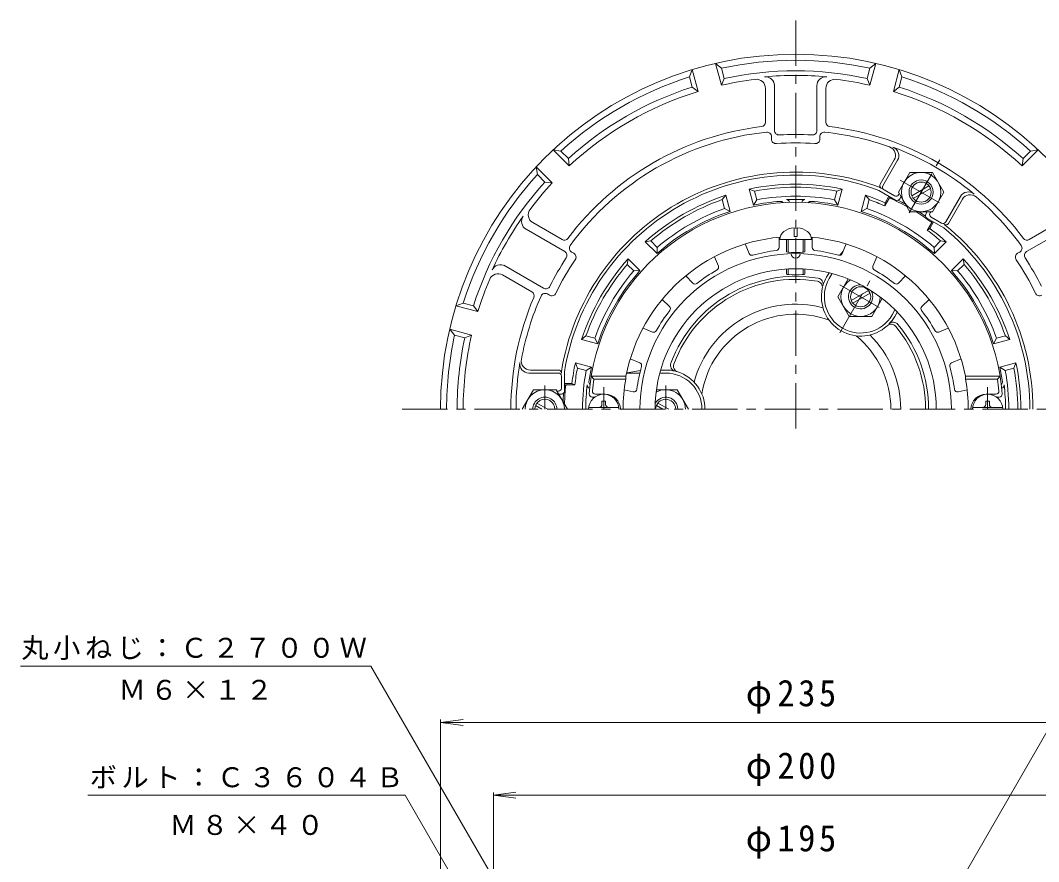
# Model space of a CAD drawing. Units: millimetres, scale not verified. Extents: x -288 to 225, y -396 to 382.
# Drawn here: x -288.1 to 48.8, y 103.4 to 381.8 of the extents above; entities that cross this region are included whole.
import ezdxf

# ---------------------------------------------------------------- set-up
doc = ezdxf.new("R2010")
doc.units = ezdxf.units.MM
doc.header["$LTSCALE"] = 3
doc.linetypes.add('CHAIN1', pattern=[8, 5, -1, 1, -1])
for name, color, linetype, lineweight in [('0-0_通り芯', 3, 'Continuous', 9), ('0-1_躯体', 2, 'Continuous', 9), ('0-2_仕上', 6, 'Continuous', 9), ('0-4_その他', 7, 'Continuous', 9), ('0-5_寸法', 7, 'Continuous', 9), ('0-9', 4, 'Continuous', 9), ('0-A', 4, 'Continuous', 9), ('0-B', 6, 'Continuous', 9)]:
    doc.layers.add(name, color=color, linetype=linetype, lineweight=lineweight)
doc.styles.add('ＭＳ ゴシック', font='')
doc.styles.get('ＭＳ ゴシック').set_extended_font_data('MS Gothic')

msp = doc.modelspace()

# ---------------------------------------------------------------- linework, layer by layer
at = {"layer": '0-0_通り芯', "linetype": 'CHAIN1'}
for p, q in [((-31.622, 381.779), (-31.622, 246.015)), ((-161.838, 253.079), (93.54, 253.079))]:
    msp.add_line(p, q, dxfattribs=at)
at = {"layer": '0-0_通り芯'}
for radius, start, end in [(34.776, 74.95943, 165.04022), (31.49, 69.41986, 170.58009), (31.49, 0, 50.58028), (34.776, 359.99997, 45.04047)]:
    msp.add_arc((-31.622, 253.079), radius, start, end, dxfattribs=at)
at = {"layer": '0-1_躯体'}
for p, q in [((-55.904, 322.452), (-54.74, 323.901)), ((-53.314, 318.58), (-54.74, 323.901)), ((-45.586, 320.651), (-47.012, 325.972)), ((-45.279, 325.299), (-47.012, 325.972)), ((-44.5, 322.392), (-45.279, 325.299)), ((-18.743, 322.392), (-17.964, 325.299)), ((-17.964, 325.299), (-16.231, 325.972)), ((-17.657, 320.651), (-16.231, 325.972)), ((-8.504, 323.901), (-9.929, 318.58)), ((-7.339, 322.452), (-8.504, 323.901)), ((-0.764, 323.598), (-2.009, 321.441)), ((-55.125, 319.545), (-55.904, 322.452)), ((-45.586, 320.651), (-44.5, 322.392)), ((-18.743, 322.392), (-17.657, 320.651)), ((-7.339, 322.452), (-8.118, 319.545)), ((-0.617, 323.014), (-2.125, 320.401)), ((-2.009, 321.441), (-2.125, 320.4)), ((0.007, 323.153), (-0.617, 323.014)), ((-53.314, 318.58), (-55.125, 319.545)), ((-8.118, 319.545), (-9.929, 318.58)), ((13.442, 314.898), (11.933, 312.284)), ((14.021, 315.062), (12.776, 312.905)), ((13.25, 315.507), (13.442, 314.898)), ((12.776, 312.905), (11.933, 312.284)), ((-81.397, 308.511), (-79.559, 308.795)), ((-77.501, 304.616), (-81.397, 308.511)), ((-77.432, 306.667), (-79.559, 308.795)), ((-77.432, 306.667), (-77.502, 304.616)), ((14.188, 306.667), (16.316, 308.794)), ((14.188, 306.667), (14.258, 304.616)), ((14.258, 304.616), (18.153, 308.511)), ((16.316, 308.794), (18.153, 308.511)), ((-17.036, 304.043), (-15.887, 305.437)), ((-87.337, 301.016), (-87.054, 302.854)), ((-85.21, 298.889), (-87.337, 301.016)), ((-83.158, 298.959), (-87.053, 302.854)), ((19.915, 298.959), (23.81, 302.854)), ((21.967, 298.889), (24.094, 301.016)), ((23.81, 302.854), (24.094, 301.016)), ((-85.21, 298.889), (-83.158, 298.959)), ((-20.557, 298.243), (-21.38, 296.818)), ((-19.551, 297.985), (-20.514, 296.318)), ((19.915, 298.959), (21.967, 298.889)), ((1.233, 285.985), (0.271, 284.318)), ((1.96, 285.243), (1.137, 283.818)), ((-97.123, 274.771), (-98.088, 276.582)), ((33.88, 274.771), (34.845, 276.582)), ((34.845, 276.582), (37.751, 277.361)), ((37.751, 277.361), (39.201, 276.197)), ((-97.123, 274.771), (-102.444, 276.197)), ((33.88, 274.771), (39.201, 276.197)), ((-99.194, 267.044), (-104.515, 268.469)), ((-100.935, 265.957), (-99.194, 267.044)), ((35.95, 267.044), (41.271, 268.469)), ((35.95, 267.044), (37.692, 265.957)), ((37.692, 265.957), (40.598, 266.736)), ((40.598, 266.736), (41.271, 268.469)), ((-83.185, 265.079), (-87.554, 265.079)), ((-87.533, 265.18), (-82.976, 265.942)), ((-74.622, 265.079), (-76.547, 265.079)), ((-76.267, 266.079), (-74.622, 266.079)), ((-108.122, 261.615), (-105.631, 261.615)), ((-108.122, 260.725), (-107.69, 261.195)), ((-107.69, 261.195), (-104.672, 261.195)), ((-105.631, 261.615), (-104.672, 261.195))]:
    msp.add_line(p, q, dxfattribs=at)
at = {"layer": '0-1_躯体', "linetype": 'CHAIN1'}
for p, q in [((-114.622, 253.079), (-114.622, 260.921)), ((-74.622, 253.079), (-74.622, 260.92))]:
    msp.add_line(p, q, dxfattribs=at)
at = {"layer": '0-1_躯体'}
for points in [[(-98.088, 276.582), (-100.995, 277.361), (-102.444, 276.197)], [(-100.935, 265.957), (-103.842, 266.736), (-104.515, 268.469)]]:
    msp.add_lwpolyline(points, dxfattribs=at)
for centre, radius, start, end in [((-31.622, 253.079), 74.5, 78.07776, 101.92223), ((-31.622, 253.079), 74.5, 108.07776, 131.92223), ((-31.622, 253.079), 73.5, 79.29138, 100.70854), ((-31.622, 253.079), 70.5, 79.47441, 100.52554), ((-31.622, 253.079), 74.5, 66.57927, 71.92223), ((-31.622, 253.079), 73.5, 109.29138, 130.70854), ((-31.622, 253.079), 69, 94.21674, 101.67664), ((-36.622, 320.895), 1, 33.84477, 94.21648), ((-31.622, 253.079), 69.44, 87.48767, 92.5123), ((-34.622, 321.453), 1, 5.51341, 92.51219), ((-28.622, 321.453), 1, 87.48784, 174.48714), ((-26.622, 320.895), 1, 85.78352, 146.15523), ((-31.622, 253.079), 69, 78.32335, 85.78323), ((-31.622, 253.079), 73.5, 66.33997, 70.70854), ((-31.622, 253.079), 76.5, 61.27292, 66.09035), ((-31.622, 253.079), 77, 61.88022, 63.92229), ((-31.622, 253.079), 69, 108.32335, 131.67664), ((-31.622, 253.079), 70.5, 109.47441, 130.52554), ((-31.622, 253.079), 69, 48.32335, 71.67664), ((-31.622, 253.079), 70.5, 49.4744, 70.52553), ((-31.622, 253.079), 76.5, 53.90955, 58.72015), ((-31.622, 253.079), 77, 56.07773, 58.11301), ((-31.622, 253.079), 73.5, 49.29138, 53.65996), ((-31.622, 253.079), 74.5, 48.07776, 53.42065), ((-31.622, 253.079), 74.5, 138.07776, 161.92223), ((-31.622, 253.079), 73.5, 139.29138, 160.70854), ((-31.622, 253.079), 74.5, 18.07776, 41.92223), ((-31.622, 253.079), 73.5, 19.29138, 40.70854), ((-31.622, 253.079), 70.5, 139.4744, 160.52554), ((-31.622, 253.079), 69, 138.32335, 161.67664), ((-31.622, 253.079), 44, 80.28419, 159.71584), ((-10.122, 290.318), 13, 150, 163.90436), ((-31.622, 253.079), 69, 18.32335, 41.67664), ((-31.622, 253.079), 70.5, 19.4744, 40.52554), ((-31.622, 253.079), 43, 80.3933, 159.6067), ((-24.779, 293.504), 2, 347.73718, 80.39323), ((-24.534, 294.477), 2, 343.90411, 80.28433), ((-10.122, 290.318), 12, 150, 330), ((-10.122, 290.318), 13, 167.73714, 312.26294), ((-10.122, 290.318), 13, 316.09509, 329.99974), ((-0.034, 279.217), 2, 39.60677, 132.26282), ((0.686, 279.916), 2, 39.71585, 136.09531), ((-31.622, 253.079), 43, 0, 39.60666), ((-31.622, 253.079), 44, 0, 39.71584), ((-31.622, 253.079), 74.5, 168.07776, 173.42065), ((-31.622, 253.079), 73.5, 169.29138, 173.65994), ((-31.622, 253.079), 69, 168.32335, 172.39439), ((-71.017, 267.639), 2, 159.71582, 256.09531), ((-70.052, 267.366), 2, 159.60677, 252.26282), ((-31.622, 253.079), 69, 7.60559, 11.67664), ((-31.622, 253.079), 73.5, 0, 10.70854), ((-31.622, 253.079), 74.5, 0, 11.92223), ((-31.622, 253.079), 70.5, 169.4744, 180), ((-74.622, 253.079), 13, 76.09526, 90), ((-74.622, 253.079), 12, 0, 90), ((-74.622, 253.079), 13, 359.99979, 72.26286), ((-31.622, 253.079), 70.5, 0, 10.52554), ((-31.622, 253.079), 76.5, 173.90955, 178.72015), ((-31.622, 253.079), 69.44, 173.28734, 180), ((-99.593, 261.079), 1, 173.28784, 260.28705), ((-99.023, 262.079), 1, 172.39372, 232.7616), ((35.78, 262.079), 1, 307.23727, 7.60628), ((36.35, 261.079), 1, 279.71295, 6.71216), ((-31.622, 253.079), 69.44, 0, 6.71266), ((-31.622, 253.079), 77, 176.07774, 178.11302)]:
    msp.add_arc(centre, radius, start, end, dxfattribs=at)
at = {"layer": '0-2_仕上'}
for p, q in [((-37.122, 306.627), (-37.122, 310.019)), ((-26.122, 306.627), (-26.122, 310.019)), ((-47.032, 304.655), (-48.331, 307.79)), ((-16.211, 304.655), (-14.913, 307.79)), ((-57.195, 300.446), (-58.493, 303.58)), ((-6.048, 300.446), (-4.75, 303.58)), ((-65.597, 294.832), (-67.996, 297.231)), ((2.353, 294.832), (4.752, 297.231)), ((-73.375, 287.054), (-75.774, 289.453)), ((10.132, 287.054), (12.53, 289.453)), ((-78.989, 278.652), (-82.123, 279.95)), ((15.746, 278.652), (18.88, 279.95)), ((-83.198, 268.489), (-86.333, 269.788)), ((19.955, 268.489), (23.089, 269.788)), ((-99.233, 264.079), (-87.76, 264.079)), ((-99.233, 264.079), (-98.377, 263.079)), ((-98.377, 263.079), (-87.856, 263.079)), ((-87.76, 264.079), (-87.856, 263.079)), ((24.516, 264.079), (24.612, 263.079)), ((35.989, 264.079), (24.516, 264.079)), ((35.134, 263.079), (24.612, 263.079)), ((35.989, 264.079), (35.134, 263.079)), ((-88.367, 259.579), (-85.377, 258.848)), ((25.124, 259.579), (22.134, 258.848)), ((-98.122, 257.079), (-98.936, 257.079)), ((-94.622, 258.079), (-97.85, 258.079)), ((31.378, 258.079), (34.607, 258.079)), ((34.878, 257.079), (35.693, 257.079))]:
    msp.add_line(p, q, dxfattribs=at)
for centre, radius, start, end in [((-31.622, 253.079), 68.5, 4.24805, 175.75195), ((-31.622, 253.079), 57.206, 95.16273, 168.91374), ((-31.622, 253.079), 57.206, 11.08626, 84.83725), ((-38.122, 306.627), 1, 276.92079, 0), ((-25.122, 306.627), 1, 180.00151, 263.07806), ((-31.622, 253.079), 51.52, 0, 180), ((-46.108, 305.038), 1, 202.50151, 285.57806), ((-31.622, 253.079), 52.941, 96.92102, 105.57892), ((-31.622, 304.605), 1.5, 181.06729, 358.93271), ((-31.622, 253.079), 52.941, 74.42102, 83.07892), ((-17.135, 305.038), 1, 254.42079, 337.5), ((-58.119, 300.063), 1, 299.42079, 22.5), ((-5.124, 300.063), 1, 157.50151, 240.57806), ((-31.622, 253.079), 46.5, 0, 180), ((-31.622, 253.079), 52.941, 119.42102, 128.07892), ((-31.622, 253.079), 52.941, 51.92102, 60.57892), ((-64.89, 295.539), 1, 225.00151, 308.07806), ((1.646, 295.539), 1, 231.92079, 315), ((-74.082, 286.347), 1, 321.92079, 45), ((10.839, 286.347), 1, 135.00151, 218.07806), ((-31.622, 253.079), 52.941, 141.92102, 150.57892), ((-31.622, 253.079), 52.941, 29.42102, 38.07892), ((-78.606, 279.576), 1, 247.50151, 330.57806), ((15.363, 279.576), 1, 209.42079, 292.5), ((-31.622, 253.079), 52.941, 164.42102, 172.82137), ((-83.581, 267.566), 1, 344.42079, 67.5), ((20.338, 267.565), 1, 112.50151, 195.57806), ((-31.622, 253.079), 52.941, 7.17863, 15.57892), ((-31.622, 253.079), 67.5, 171.48038, 174.82339), ((-31.622, 253.079), 57.116, 169.91646, 180), ((-31.622, 253.079), 57.116, 0, 10.08354), ((-31.622, 253.079), 67.5, 5.17661, 8.51962), ((-85.14, 259.819), 1, 256.26532, 352.82181), ((21.897, 259.819), 1, 187.17854, 283.73468), ((-98.936, 258.079), 1, 175.75218, 270), ((-97.85, 259.079), 1, 174.82356, 270), ((-94.622, 253.079), 5, 0, 90), ((31.378, 253.079), 5, 90, 180), ((34.607, 259.079), 1, 270, 5.17644), ((35.693, 258.079), 1, 270, 4.24782)]:
    msp.add_arc(centre, radius, start, end, dxfattribs=at)
at = {"layer": '0-4_その他'}
for p, q in [((-149.122, 149.419), (-141.686, 150.398)), ((-149.122, -15.081), (-149.122, 150.398)), ((-149.122, 149.419), (85.878, 149.419)), ((-149.122, 149.419), (-141.686, 148.44)), ((-131.621, 125.419), (-124.186, 126.398)), ((-131.621, 126.319), (-131.621, -46.438)), ((-131.621, 125.419), (68.379, 125.419)), ((-131.621, 125.419), (-124.186, 124.44))]:
    msp.add_line(p, q, dxfattribs=at)
at = {"layer": '0-5_寸法'}
for p, q in [((-172.189, 168.136), (-288.134, 168.136)), ((-87.779, 21.933), (-172.189, 168.136)), ((-160.853, 125.419), (-265.795, 125.419)), ((-74.622, -23.938), (-160.853, 125.419))]:
    msp.add_line(p, q, dxfattribs=at)
msp.add_lwpolyline([(-19.44, 23.419), (60.235, 161.419), (183.416, 161.419)], dxfattribs=at)
at = {"layer": '0-9', "linetype": 'CHAIN1'}
for p, q in [((-95.122, 253.079), (-95.122, 260.388)), ((31.878, 253.079), (31.878, 260.388))]:
    msp.add_line(p, q, dxfattribs=at)
at = {"layer": '0-9'}
for p, q in [((-100.085, 253.679), (-90.158, 253.679)), ((-95.722, 254.679), (-95.722, 255.829)), ((-94.521, 255.829), (-95.722, 255.829)), ((-94.521, 254.679), (-94.521, 255.829)), ((36.842, 253.679), (26.914, 253.679)), ((31.278, 255.829), (32.478, 255.829)), ((31.278, 254.679), (31.278, 255.829)), ((32.478, 254.679), (32.478, 255.829))]:
    msp.add_line(p, q, dxfattribs=at)
for centre, radius, start, end in [((-95.122, 253.079), 5, 0, 180), ((31.878, 253.079), 5, 0, 180), ((-96.722, 254.679), 1, 270, 0), ((-93.522, 254.679), 1, 180, 270), ((30.278, 254.679), 1, 270, 0), ((33.479, 254.679), 1, 180, 270)]:
    msp.add_arc(centre, radius, start, end, dxfattribs=at)
at = {"layer": '0-A'}
for p, q in [((-56.209, 360.296), (-58.151, 367.545)), ((-58.151, 367.545), (-56.169, 365.94)), ((-7.075, 365.94), (-5.092, 367.545)), ((-7.034, 360.296), (-5.092, 367.545)), ((-66.794, 363.093), (-65.879, 365.474)), ((-63.937, 358.225), (-65.879, 365.474)), ((-55.262, 362.555), (-56.169, 365.94)), ((-7.981, 362.555), (-7.075, 365.94)), ((0.693, 358.225), (2.636, 365.474)), ((2.636, 365.474), (3.551, 363.093)), ((-65.887, 359.708), (-66.794, 363.093)), ((-55.262, 362.555), (-56.209, 360.296)), ((-38.622, 360.504), (-38.622, 345.357)), ((-7.981, 362.555), (-7.034, 360.296)), ((2.644, 359.708), (3.551, 363.093)), ((-65.887, 359.708), (-63.937, 358.225)), ((-41.622, 359.286), (-41.622, 348.106)), ((-24.622, 360.113), (-24.622, 345.357)), ((-21.622, 359.286), (-21.622, 348.106)), ((2.644, 359.708), (0.693, 358.225)), ((-39.622, 343.301), (-39.622, 342.484)), ((-23.622, 343.301), (-23.622, 342.484)), ((-106.523, 333.637), (-111.83, 338.944)), ((-111.83, 338.944), (-109.311, 338.546)), ((-106.833, 336.068), (-109.311, 338.546)), ((43.28, 333.637), (48.587, 338.944)), ((43.59, 336.068), (46.067, 338.546)), ((46.067, 338.546), (48.587, 338.944)), ((-106.833, 336.068), (-106.523, 333.637)), ((-3.63, 327.562), (1.007, 335.594)), ((-2.764, 327.062), (2.114, 335.51)), ((43.59, 336.068), (43.28, 333.637)), ((-112.18, 327.981), (-117.487, 333.287)), ((-117.089, 330.768), (-117.487, 333.287)), ((-114.611, 328.29), (-117.089, 330.768)), ((-114.611, 328.29), (-112.18, 327.981)), ((1.432, 322.33), (-4.118, 325.534)), ((-3.264, 326.196), (-3.688, 326.441)), ((-2.398, 325.696), (1.066, 323.696)), ((2.664, 324.464), (2.432, 324.062)), ((3.242, 323.464), (2.798, 322.696)), ((18.021, 315.062), (22.898, 323.51)), ((18.887, 314.562), (23.524, 322.594)), ((11.899, 318.459), (11.458, 317.696)), ((13.054, 318.459), (12.825, 318.062)), ((13.191, 316.696), (16.655, 314.696)), ((-118.6, 314.843), (-108.918, 309.253)), ((11.825, 316.33), (17.375, 313.125)), ((17.521, 314.196), (17.945, 313.951)), ((55.357, 314.843), (45.675, 309.253)), ((-120.816, 312.658), (-108.037, 305.28)), ((-32.122, 310.286), (-32.122, 313.168)), ((-32.122, 310.286), (-31.122, 310.286)), ((-31.122, 310.286), (-31.122, 313.168)), ((57.912, 312.854), (44.793, 305.28)), ((-36.872, 309.286), (-26.372, 309.286)), ((-34.622, 305.225), (-34.622, 309.286)), ((-34.122, 305.078), (-34.122, 309.286)), ((-29.122, 305.078), (-29.122, 309.286)), ((-28.622, 305.226), (-28.622, 309.286)), ((-105.756, 305.118), (-105.049, 304.71)), ((42.513, 305.118), (41.806, 304.71)), ((-128.155, 300.729), (-115.037, 293.155)), ((-128.6, 297.522), (-118.918, 291.932)), ((-34.622, 297.802), (-34.622, 299.482)), ((-34.122, 297.678), (-34.122, 299.512)), ((-29.122, 297.679), (-29.122, 299.512)), ((-28.622, 297.802), (-28.622, 299.482)), ((-17.622, 290.318), (-14.225, 296.202)), ((-113.756, 291.262), (-113.049, 290.853)), ((-17.622, 290.318), (-13.869, 283.818)), ((-13.217, 289.108), (-7.526, 292.394)), ((-12.717, 288.242), (-7.026, 291.528)), ((-144.017, 287.336), (-141.636, 288.251)), ((-136.768, 285.394), (-144.017, 287.336)), ((-138.251, 287.344), (-141.636, 288.251)), ((-138.251, 287.344), (-136.768, 285.394)), ((-2.975, 289.707), (-6.374, 283.818)), ((-6.374, 283.818), (-13.869, 283.818)), ((-138.838, 277.666), (-146.087, 279.609)), ((-144.483, 277.626), (-146.087, 279.609)), ((-141.098, 276.719), (-144.483, 277.626)), ((-141.098, 276.719), (-138.838, 277.666)), ((-110.122, 265.079), (-119.877, 265.079)), ((-110.122, 266.079), (-119.396, 266.079)), ((-109.122, 265.079), (-109.122, 265.569)), ((-109.122, 264.079), (-109.122, 260.079)), ((-108.122, 259.079), (-108.122, 265.488)), ((-77.666, 259.574), (-70.866, 259.574)), ((-70.866, 259.574), (-67.119, 253.084)), ((-110.122, 259.079), (-110.58, 259.079)), ((-109.122, 258.079), (-110.003, 258.079)), ((-75.622, 253.079), (-77.717, 254.289)), ((-73.622, 253.079), (-77.217, 255.155))]:
    msp.add_line(p, q, dxfattribs=at)
at = {"layer": '0-A', "linetype": 'CHAIN1'}
for p, q in [((5.891, 318.052), (16.06, 335.666)), ((2.971, 328.947), (16.786, 320.971)), ((-17.029, 294.306), (-3.214, 286.33)), ((-17.007, 278.392), (-7.053, 295.633))]:
    msp.add_line(p, q, dxfattribs=at)
at = {"layer": '0-A'}
msp.add_circle((-10.122, 290.318), 3.324, dxfattribs=at)
for centre, radius, start, end in [((-31.622, 253.079), 117.5, 0, 180), ((-31.622, 253.079), 115.5, 77.7294, 102.2706), ((-31.622, 253.079), 112, 77.81476, 102.18524), ((-31.622, 253.079), 115.5, 107.7294, 132.2706), ((-31.622, 253.079), 110, 96.97841, 102.91606), ((-44.622, 359.286), 3, 0, 96.97845), ((-31.622, 253.079), 110.5, 84.66245, 95.33755), ((-41.622, 360.113), 3, 0, 95.33751), ((-21.622, 360.113), 3, 84.66249, 180), ((-18.622, 359.286), 3, 83.02155, 180), ((-31.622, 253.079), 110, 77.08394, 83.02159), ((-31.622, 253.079), 115.5, 47.7294, 72.2706), ((-31.622, 253.079), 112, 107.81476, 132.18524), ((-31.622, 253.079), 110, 107.08394, 132.91606), ((-31.622, 253.079), 110, 47.08394, 72.91606), ((-31.622, 253.079), 112, 47.81476, 72.18524), ((-43.122, 348.106), 1.5, 276.90002, 0), ((-20.122, 348.106), 1.5, 180, 263.09998), ((-31.622, 253.079), 94.221, 96.90024, 143.09978), ((-31.622, 253.079), 92.221, 96.01083, 143.98917), ((-41.122, 343.301), 1.5, 0, 96.01093), ((-37.122, 345.357), 1.5, 180, 273.41124), ((-31.622, 253.079), 90.942, 86.58905, 93.41095), ((-26.122, 345.357), 1.5, 266.58876, 0), ((-22.122, 343.301), 1.5, 83.98907, 180), ((-31.622, 253.079), 92.221, 70.33076, 83.98917), ((-31.622, 253.079), 94.221, 36.90024, 83.09976), ((-38.122, 342.484), 1.5, 180, 274.15819), ((-31.622, 253.079), 88.142, 85.84178, 94.15822), ((-25.122, 342.484), 1.5, 265.84181, 0), ((-1.591, 337.094), 3, 330, 70.33086), ((-0.484, 337.01), 3, 330, 69.6458), ((-31.622, 253.079), 92.521, 50.35408, 69.64592), ((-31.622, 253.079), 115.5, 137.7294, 162.2706), ((-31.622, 253.079), 78.5, 69.15466, 170.84486), ((-31.622, 253.079), 77.5, 69.21365, 170.78584), ((-31.622, 253.079), 112, 137.81476, 162.18524), ((-31.622, 253.079), 110, 137.08394, 143.02159), ((-2.764, 327.062), 1, 150, 240), ((-1.898, 326.562), 1, 150, 240), ((1.566, 324.562), 1, 240, 330), ((25.496, 322.01), 3, 50.3542, 150), ((26.122, 321.094), 3, 49.66914, 150), ((1.932, 323.196), 1, 240, 330), ((-31.622, 253.079), 92.221, 36.01083, 49.66924), ((-31.622, 253.079), 110.5, 144.66245, 155.33755), ((-119.316, 315.256), 3, 144.66249, 240), ((-117.1, 317.441), 3, 143.02155, 240), ((12.325, 317.196), 1, 150, 240), ((13.691, 317.562), 1, 150, 240), ((17.155, 315.562), 1, 240, 330), ((18.021, 315.062), 1, 240, 330), ((-31.622, 253.079), 78.5, 0, 50.84486), ((-31.622, 253.079), 77.5, 0, 50.78587), ((-108.168, 310.552), 1.5, 240, 323.09998), ((-105.006, 306.417), 1.5, 143.98907, 240), ((41.763, 306.417), 1.5, 300, 36.01093), ((44.925, 310.552), 1.5, 216.90002, 300), ((-108.787, 303.981), 1.5, 326.58876, 60), ((-105.799, 303.411), 1.5, 325.84181, 60), ((42.556, 303.411), 1.5, 120, 214.15819), ((45.543, 303.981), 1.5, 120, 213.41124), ((-129.316, 297.935), 3, 60, 155.33751), ((-31.622, 253.079), 90.942, 146.58905, 153.41095), ((-31.622, 253.079), 88.142, 145.84178, 154.15822), ((-31.622, 253.079), 88.142, 25.84178, 34.15822), ((-31.622, 253.079), 90.942, 26.58905, 33.41095), ((-130.1, 294.924), 3, 60, 156.97845), ((-31.622, 253.079), 110, 156.97841, 162.91606), ((-114.287, 294.455), 1.5, 240, 333.41124), ((-10.127, 290.318), 6.5, 120.97791, 359.03497), ((-10.122, 290.318), 4, 90.22144, 29.77873), ((-31.622, 253.079), 94.221, 156.90024, 180), ((-31.622, 253.079), 92.221, 156.01083, 169.66924), ((-119.668, 290.633), 1.5, 336.90002, 60), ((-114.506, 289.963), 1.5, 60, 156.01093), ((-112.299, 292.152), 1.5, 240, 334.15819), ((49.056, 292.152), 1.5, 205.84181, 300), ((-31.622, 253.079), 115.5, 167.7294, 180), ((-31.622, 253.079), 112, 167.81476, 180), ((-31.622, 253.079), 110, 167.08394, 180), ((-119.396, 269.079), 3, 169.66914, 270), ((-31.622, 253.079), 92.521, 170.35408, 180), ((-119.877, 268.079), 3, 170.3542, 270), ((-110.122, 265.079), 1, 0, 90), ((-110.122, 264.079), 1, 0, 90), ((-110.122, 260.079), 1, 270, 0), ((-74.619, 253.074), 6.5, 0.0428, 119.03511), ((-109.122, 259.079), 1, 270, 0), ((-74.622, 253.079), 4, 0.00072, 149.77884), ((-74.622, 253.079), 3.324, 0.00085, 179.99915)]:
    msp.add_arc(centre, radius, start, end, dxfattribs=at)
for centre, major_axis, ratio, start_param, end_param in [((-31.622, 309.286), (5.25, 0), 0.7428, 1.6661703, 3.1415927), ((-31.622, 309.286), (5.25, 0), 0.7428, 6.2831853, 7.7585936), ((-31.622, 305.225), (-3, 0), 0.0891, 6.2831818, 9.4247745), ((-31.622, 297.802), (-3, 0), 0.0743, 6.2831635, 9.4247561)]:
    msp.add_ellipse(centre, major_axis=major_axis, ratio=ratio, start_param=start_param, end_param=end_param, dxfattribs=at)
at = {"layer": '0-B'}
for p, q in [((2.378, 324.959), (6.131, 331.459)), ((6.783, 323.749), (12.474, 327.035)), ((2.378, 324.959), (6.131, 318.459)), ((7.283, 322.883), (12.974, 326.169)), ((17.378, 324.959), (13.626, 318.459)), ((13.626, 318.459), (6.131, 318.459)), ((-118.372, 259.574), (-122.122, 253.079)), ((-115.622, 253.079), (-117.717, 254.289)), ((-113.622, 253.079), (-117.217, 255.155))]:
    msp.add_line(p, q, dxfattribs=at)
for points in [[(17.378, 324.959), (13.626, 331.459), (6.131, 331.459)], [(-118.372, 259.574), (-110.866, 259.574), (-107.119, 253.084)]]:
    msp.add_lwpolyline(points, dxfattribs=at)
for centre, radius in [((9.873, 324.959), 6.5), ((9.878, 324.959), 4), ((9.878, 324.959), 3.324)]:
    msp.add_circle(centre, radius, dxfattribs=at)
for centre, radius, start, end in [((-114.619, 253.074), 6.5, 0.04214, 179.95786), ((-114.622, 253.079), 4, 359.99965, 180.00035), ((-114.622, 253.079), 3.324, 359.99957, 180.00043)]:
    msp.add_arc(centre, radius, start, end, dxfattribs=at)

# ---------------------------------------------------------------- texts
at = {"layer": '0-4_その他', "color": 2, "char_height": 8.798, "attachment_point": 7, "style": 'ＭＳ ゴシック'}
for s, insert in [('\\T1.21;\\W0.95;φ235', (-48.122, 152.419)), ('\\T1.21;\\W0.95;φ200', (-48.121, 128.419)), ('\\T1.21;\\W0.95;φ195', (-48.122, 104.419))]:
    msp.add_mtext(s, dxfattribs=dict(at, insert=insert))
at = {"layer": '0-5_寸法', "char_height": 6.598, "attachment_point": 7, "style": 'ＭＳ ゴシック'}
for s, insert in [('\\T1.17;丸小ねじ：Ｃ２７００Ｗ', (-287.821, 170.127)), ('\\T1.17;Ｍ６×１２', (-255.662, 156.852)), ('\\T1.17;ボルト：Ｃ３６０４Ｂ', (-265.201, 127.64)), ('\\T1.17;Ｍ８×４０', (-238.824, 112.142))]:
    msp.add_mtext(s, dxfattribs=dict(at, insert=insert))

doc.saveas('drawing.dxf')
